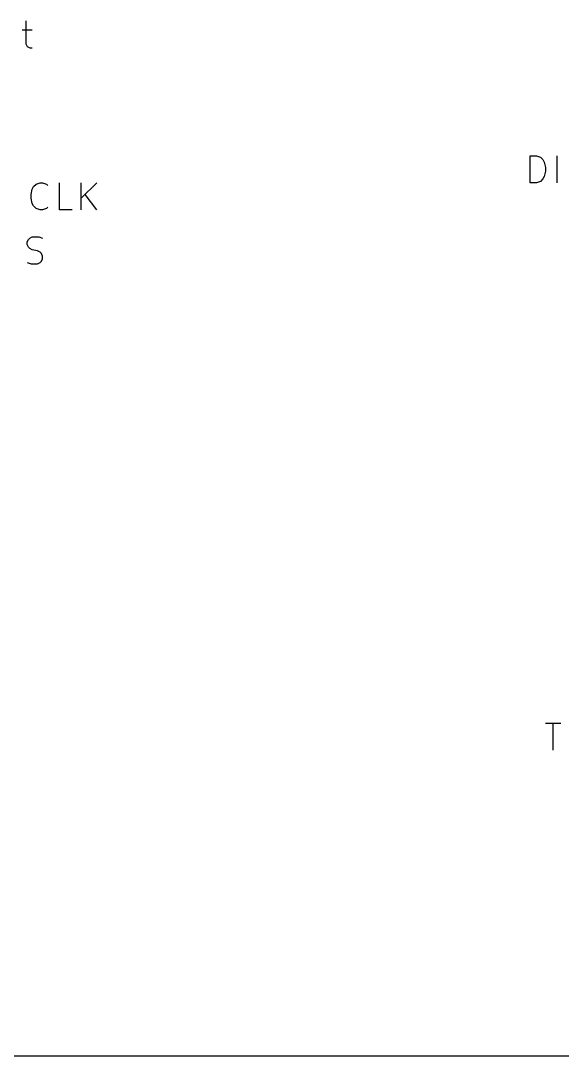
# Model space of a CAD drawing. Extents: x 0.4 to 16.1, y -11.3 to -0.4.
# Drawn here: x 8.542 to 9.544, y -4.65 to -2.733 of the extents above; entities that cross this region are included whole.
import ezdxf

# ---------------------------------------------------------------- set-up
doc = ezdxf.new("R2010")
doc.units = 0
doc.header["$MEASUREMENT"] = 0
doc.layers.add('BLUE3', color=171, linetype='CONTINUOUS')
doc.layers.add('GRAY1', color=251, linetype='CONTINUOUS')

msp = doc.modelspace()

# ---------------------------------------------------------------- linework, layer by layer
at = {"layer": 'BLUE3', "linetype": 'CONTINUOUS'}
msp.add_line((10.65, -4.65), (5.05, -4.65), dxfattribs=at)
at = {"layer": 'GRAY1', "linetype": 'CONTINUOUS'}
for p, q in [((8.5517, -2.7333), (8.5517, -2.7762)), ((8.5446, -2.75), (8.5636, -2.75)), ((8.5517, -2.7762), (8.5541, -2.7809)), ((8.5541, -2.7809), (8.5589, -2.7833)), ((8.5589, -2.7833), (8.5636, -2.7833)), ((9.484, -3.0333), (9.484, -2.9833)), ((9.484, -2.9833), (9.4959, -2.9833)), ((9.4959, -2.9833), (9.503, -2.9857)), ((9.503, -2.9857), (9.5078, -2.9904)), ((9.534, -3.0333), (9.534, -2.9833)), ((9.5078, -2.9904), (9.5102, -2.9952)), ((9.5102, -2.9952), (9.5126, -3.0047)), ((9.5126, -3.0047), (9.5126, -3.0119)), ((9.5078, -3.0262), (9.503, -3.0309)), ((9.5102, -3.0214), (9.5078, -3.0262)), ((9.5126, -3.0119), (9.5102, -3.0214)), ((8.5612, -3.0547), (8.5636, -3.0452)), ((8.5636, -3.0452), (8.566, -3.0404)), ((8.566, -3.0404), (8.5708, -3.0357)), ((8.5708, -3.0357), (8.5779, -3.0333)), ((8.5779, -3.0333), (8.5827, -3.0333)), ((8.5827, -3.0333), (8.5898, -3.0357)), ((8.5898, -3.0357), (8.5922, -3.0381)), ((8.6136, -3.0833), (8.6136, -3.0333)), ((8.6541, -3.0833), (8.6541, -3.0333)), ((8.6827, -3.0333), (8.6541, -3.0619)), ((9.4959, -3.0333), (9.484, -3.0333)), ((9.503, -3.0309), (9.4959, -3.0333)), ((8.5612, -3.0619), (8.5612, -3.0547)), ((8.5636, -3.0714), (8.5612, -3.0619)), ((8.6827, -3.0833), (8.6612, -3.0547)), ((8.566, -3.0762), (8.5636, -3.0714)), ((8.5708, -3.0809), (8.566, -3.0762)), ((8.5779, -3.0833), (8.5708, -3.0809)), ((8.5827, -3.0833), (8.5779, -3.0833)), ((8.5898, -3.0809), (8.5827, -3.0833)), ((8.5922, -3.0785), (8.5898, -3.0809)), ((8.6374, -3.0833), (8.6136, -3.0833)), ((8.5541, -3.1428), (8.5565, -3.1381)), ((8.5541, -3.1476), (8.5541, -3.1428)), ((8.5565, -3.1381), (8.5589, -3.1357)), ((8.5589, -3.1357), (8.5636, -3.1333)), ((8.5636, -3.1333), (8.5755, -3.1333)), ((8.5755, -3.1333), (8.5827, -3.1357)), ((8.5565, -3.1523), (8.5541, -3.1476)), ((8.5589, -3.1547), (8.5565, -3.1523)), ((8.5636, -3.1571), (8.5589, -3.1547)), ((8.5732, -3.1595), (8.5636, -3.1571)), ((8.5779, -3.1619), (8.5732, -3.1595)), ((8.5803, -3.1643), (8.5779, -3.1619)), ((8.5541, -3.1809), (8.5612, -3.1833)), ((8.5732, -3.1833), (8.5779, -3.1809)), ((8.5779, -3.1809), (8.5803, -3.1785)), ((8.5827, -3.169), (8.5803, -3.1643)), ((8.5803, -3.1785), (8.5827, -3.1738)), ((8.5827, -3.1738), (8.5827, -3.169)), ((8.5612, -3.1833), (8.5732, -3.1833)), ((9.5126, -4.0333), (9.5411, -4.0333)), ((9.5268, -4.0833), (9.5268, -4.0333))]:
    msp.add_line(p, q, dxfattribs=at)

doc.saveas('drawing.dxf')
